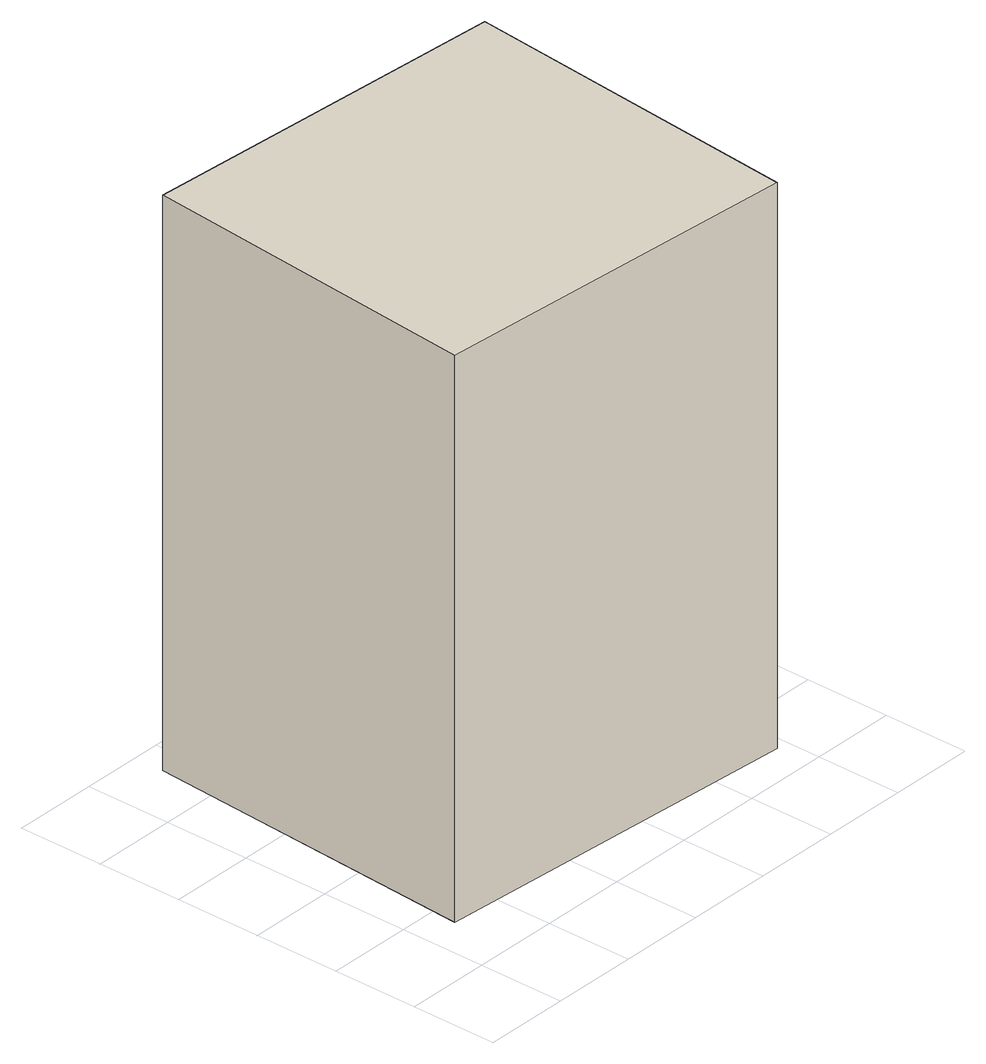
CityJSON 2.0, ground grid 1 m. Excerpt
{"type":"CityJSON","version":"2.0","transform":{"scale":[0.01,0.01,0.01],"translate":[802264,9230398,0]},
"CityObjects":{
"building1":{"type":"Building","attributes":{"Building Type":"Residential","Roof Shape":"shed","Roof Material":"Concrete Aluminum Tile","Roof Material Code":2,"Roof Direction":"northwest","Building Height":6.44,"Roof Slope":14.7,"Footprint Area":17.6,"Solar PV Capacity Low":2.2,"Solar PV Capacity High":2.89,"Solar Annual Energy Low":3177,"Solar Annual Energy High":4187,"Suitable PV Area":13.15},"geometry":[{"type":"MultiSurface","lod":"2.2","boundaries":[[[0,1,2,3]],[[3,2,4,5]],[[2,1,6,4]],[[1,0,7,6]],[[0,3,5,7]],[[5,4,6,7]]]}]},
"building2":{"type":"Building","attributes":{"Building Type":"Residential","Roof Shape":"shed","Roof Material":"Concrete Glazed Tile","Roof Material Code":1,"Roof Direction":"northwest","Building Height":5.53,"Roof Slope":13.8,"Footprint Area":17.6,"Solar PV Capacity Low":2.2,"Solar PV Capacity High":2.89,"Solar Annual Energy Low":3177,"Solar Annual Energy High":4187,"Suitable PV Area":13.15},"geometry":[{"type":"MultiSurface","lod":"2.2","boundaries":[[[0,1,2,3]],[[3,2,8,9]],[[2,1,10,8]],[[1,0,11,10]],[[0,3,9,11]],[[9,8,10,11]]]}]}
},
"vertices":[
[513,436,0],[69,465,0],[43,71,0],[486,41,0],[43,71,645],[486,41,644],[69,465,655],[513,436,654],
[43,71,554],[486,41,553],[69,465,564],[513,436,563]
]}
